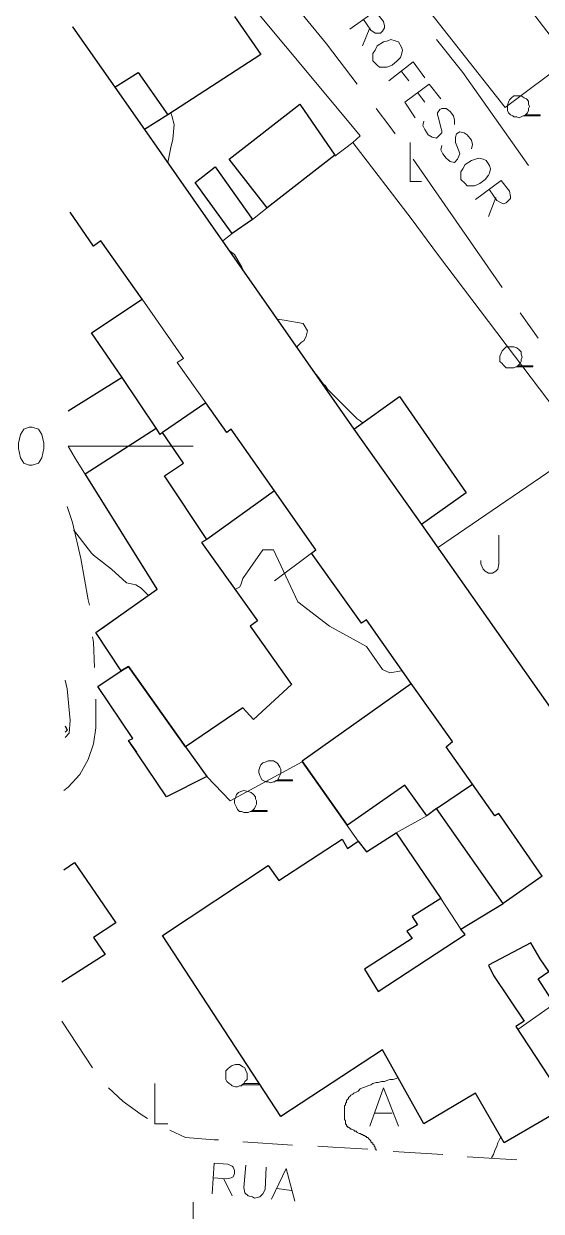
# Model space of a CAD drawing. Extents: x -2391 to 32076, y -11492 to 5852.
# Drawn here: x 4372.7 to 4414.1, y -953.5 to -858.5 of the extents above; entities that cross this region are included whole.
import ezdxf

# ---------------------------------------------------------------- set-up
doc = ezdxf.new("R2010")
doc.units = 0
doc.header["$LTSCALE"] = 7
for name, color, linetype in [('ALVE-CT', 3, 'CONTINUOUS'), ('PDF_A101 - EDIFICACAO', 7, 'CONTINUOUS'), ('PDF_A103 - PROJECAO_1', 7, 'CONTINUOUS'), ('PDF_A104 - PROJECAO_2', 7, 'CONTINUOUS'), ('PDF_A105 - PROJECAO_3', 7, 'CONTINUOUS'), ('PDF_A124 - MURO', 7, 'CONTINUOUS'), ('PDF_A133 - CANTEIRO_JARDIM_ESTUFA', 7, 'CONTINUOUS'), ('PDF_C301 - MEIO_FIO_2D', 7, 'CONTINUOUS'), ('PDF_C305 - VIA_SEM_MEIO_FIO_2D', 7, 'CONTINUOUS'), ('PDF_C307 - TXT_NOME_LOGRADOURO', 7, 'CONTINUOUS'), ('PDF_F601 - LIMITE_VEGETACAO', 7, 'CONTINUOUS'), ('PDF_F602 - ARVORE_ISOLADA', 7, 'CONTINUOUS'), ('PDF_F604 - TXT_AGRUPAMENTO_ARVORE', 7, 'CONTINUOUS'), ('PDF_I903 - POSTE', 7, 'CONTINUOUS'), ('PDF_M1303 - MARCA_UTM_SAD', 7, 'CONTINUOUS'), ('PDF_M1305 - TXT_MALHA_UTM', 7, 'CONTINUOUS'), ('PDF_N1402 - CURVA_INTERMEDIARIA', 7, 'CONTINUOUS')]:
    doc.layers.add(name, color=color, linetype=linetype)

msp = doc.modelspace()

# ---------------------------------------------------------------- linework, layer by layer
at = {"layer": 'ALVE-CT'}
msp.add_circle((4550.796, -1271.53), 500, dxfattribs=at)
at = {"layer": 'PDF_A101 - EDIFICACAO', "lineweight": 30}
for points in [[(4389.596, -857.948), (4391.712, -860.996), (4384.262, -865.821), (4382.399, -867.007), (4399.163, -890.967), (4402.803, -888.342), (4408.137, -896.046), (4404.581, -898.586), (4421.175, -922.207)], [(4415.249, -937.024), (4413.894, -934.907), (4414.741, -934.314), (4414.064, -933.298), (4413.302, -932.028), (4409.915, -933.806), (4410.338, -934.653), (4412.794, -938.294), (4412.116, -938.717), (4416.265, -945.067), (4411.185, -948.03), (4408.899, -944.051), (4404.751, -946.506), (4401.449, -940.58), (4393.321, -945.913), (4383.839, -931.436), (4392.305, -925.848), (4393.152, -927.033), (4398.232, -923.731), (4398.655, -924.493), (4399.501, -923.901), (4400.179, -924.747), (4402.549, -923.223), (4406.105, -928.473), (4403.819, -929.912), (4404.243, -930.589), (4403.396, -931.097), (4403.819, -931.69), (4400.009, -934.145), (4401.11, -935.923), (4408.053, -931.351), (4407.714, -930.928), (4411.1, -928.896), (4405.767, -921.276), (4405.005, -921.869), (4403.227, -919.414), (4398.655, -922.631), (4395.014, -917.466), (4403.735, -911.286), (4400.179, -906.206), (4399.755, -906.46), (4395.776, -900.872), (4396.115, -900.618), (4392.813, -895.877), (4387.395, -899.772), (4386.971, -900.026), (4391.458, -906.291), (4390.866, -906.714), (4394.168, -911.371), (4391.12, -914.164), (4390.273, -913.233), (4385.701, -916.366), (4381.129, -909.931), (4380.537, -910.27), (4378.505, -907.222), (4383.415, -903.751), (4377.658, -894.522), (4383.331, -890.882), (4380.621, -886.818), (4376.304, -889.527)], [(4376.05, -914.672), (4376.219, -915.011), (4376.05, -915.18)], [(4375.965, -926.187), (4376.812, -925.594), (4380.113, -930.42), (4378.336, -931.605), (4379.267, -932.96), (4375.796, -935.161)]]:
    msp.add_lwpolyline(points, dxfattribs=at)
for points in [[(4397.639, -869.039), (4392.22, -873.272), (4389.173, -869.377), (4394.845, -864.975)], [(4391.035, -874.203), (4389.427, -875.304), (4386.463, -871.24), (4388.072, -869.97)], [(4385.701, -916.366), (4387.395, -918.736), (4384.177, -920.345), (4381.129, -915.858), (4381.468, -915.688), (4378.674, -911.54), (4380.537, -910.27), (4381.129, -909.931)]]:
    msp.add_lwpolyline(points, close=True, dxfattribs=at)
at = {"layer": 'PDF_A103 - PROJECAO_1', "lineweight": 30}
for points in [[(4376.642, -858.794), (4380.029, -863.62), (4381.891, -862.435), (4384.262, -865.821), (4382.399, -867.007), (4399.163, -890.967), (4404.581, -898.586), (4421.175, -922.207)], [(4414.233, -926.695), (4411.1, -928.896), (4405.767, -921.276), (4408.645, -919.329), (4406.529, -916.366), (4407.037, -915.942), (4403.735, -911.286), (4400.179, -906.206), (4399.755, -906.46), (4395.776, -900.872), (4396.115, -900.618), (4392.813, -895.877), (4387.395, -899.772), (4384.008, -894.692), (4385.532, -893.676), (4383.839, -891.221), (4383.669, -891.39), (4383.331, -890.882), (4380.621, -886.818), (4378.166, -883.262), (4382.23, -880.553), (4378.928, -875.896), (4378.336, -876.32), (4376.473, -873.61)]]:
    msp.add_lwpolyline(points, dxfattribs=at)
at = {"layer": 'PDF_A104 - PROJECAO_2', "lineweight": 30}
for points in [[(4376.642, -858.794), (4380.029, -863.62), (4382.399, -867.007), (4399.163, -890.967), (4404.581, -898.586), (4421.175, -922.207)], [(4414.233, -926.695), (4410.762, -921.7), (4410.423, -921.869), (4408.645, -919.329), (4406.529, -916.366), (4407.037, -915.942), (4403.735, -911.286), (4400.179, -906.206), (4399.755, -906.46), (4395.776, -900.872), (4396.115, -900.618), (4392.813, -895.877), (4389.342, -890.967), (4389.003, -891.221), (4387.31, -888.85), (4383.839, -891.221), (4383.669, -891.39), (4383.331, -890.882), (4380.621, -886.818), (4378.166, -883.262), (4382.23, -880.553), (4378.928, -875.896), (4378.336, -876.32), (4376.473, -873.61)]]:
    msp.add_lwpolyline(points, dxfattribs=at)
at = {"layer": 'PDF_A105 - PROJECAO_3', "lineweight": 9}
for points in [[(4376.642, -858.794), (4380.029, -863.62), (4382.399, -867.007), (4399.163, -890.967), (4404.581, -898.586), (4421.175, -922.207)], [(4414.233, -926.695), (4410.762, -921.7), (4410.423, -921.869), (4408.645, -919.329), (4406.529, -916.366), (4407.037, -915.942), (4403.735, -911.286), (4400.179, -906.206), (4399.755, -906.46), (4395.776, -900.872), (4396.115, -900.618), (4392.813, -895.877), (4389.342, -890.967), (4389.003, -891.221), (4387.31, -888.85), (4385.024, -885.633), (4385.532, -885.294), (4382.23, -880.553), (4378.928, -875.896), (4378.336, -876.32), (4376.473, -873.61)]]:
    msp.add_lwpolyline(points, dxfattribs=at)
at = {"layer": 'PDF_A124 - MURO', "lineweight": 9}
for points in [[(4376.812, -840.761), (4383.246, -847.788), (4398.909, -866.583), (4399.671, -867.515), (4399.078, -868.023), (4403.735, -874.118), (4405.936, -877.082), (4416.011, -890.374), (4417.366, -892.575)], [(4399.078, -868.023), (4397.639, -869.123)], [(4391.035, -874.203), (4392.22, -873.272)], [(4389.427, -875.304), (4388.665, -875.896)], [(4379.013, -906.883), (4383.415, -903.751), (4376.896, -893.337), (4376.304, -892.321)], [(4395.776, -900.872), (4392.813, -903.073)], [(4381.807, -916.789), (4381.129, -915.858), (4381.468, -915.688), (4378.674, -911.54), (4381.129, -909.931)], [(4387.395, -918.736), (4389.257, -920.684), (4395.014, -917.551), (4399.501, -923.901)], [(4402.549, -923.223), (4405.005, -921.869)], [(4406.105, -928.473), (4407.714, -930.928)], [(4415.164, -936.939), (4412.286, -938.971)]]:
    msp.add_lwpolyline(points, dxfattribs=at)
msp.add_lwpolyline([(4411.27, -865.229), (4399.671, -850.497), (4405.174, -846.857), (4416.35, -861.419)], close=True, dxfattribs=at)
at = {"layer": 'PDF_A133 - CANTEIRO_JARDIM_ESTUFA', "lineweight": 9}
for points in [[(4405.851, -900.449), (4417.366, -892.575)], [(4410.762, -899.433), (4410.762, -901.719), (4410.677, -902.142), (4410.508, -902.312), (4410.254, -902.481), (4409.915, -902.481), (4409.661, -902.312), (4409.492, -902.142), (4409.322, -901.719), (4409.322, -901.465)]]:
    msp.add_lwpolyline(points, dxfattribs=at)
at = {"layer": 'PDF_C301 - MEIO_FIO_2D', "lineweight": 9}
for points in [[(4378.251, -942.019), (4375.796, -938.294)], [(4382.653, -946.083), (4382.145, -945.744), (4380.706, -944.728), (4379.521, -943.627)], [(4388.326, -947.776), (4387.987, -947.776), (4385.701, -947.607), (4384.431, -947.014)], [(4394.252, -948.199), (4390.273, -947.945)], [(4400.263, -948.538), (4397.47, -948.369), (4396.284, -948.284)], [(4406.275, -948.961), (4402.295, -948.707)], [(4412.201, -949.385), (4408.222, -949.131)]]:
    msp.add_lwpolyline(points, dxfattribs=at)
at = {"layer": 'PDF_C305 - VIA_SEM_MEIO_FIO_2D', "lineweight": 9}
for points in [[(4391.543, -853.63), (4391.712, -853.715), (4396.962, -860.149), (4399.417, -863.366)], [(4413.132, -869.885), (4407.883, -862.435), (4405.767, -859.81)], [(4400.941, -865.313), (4402.041, -866.753), (4402.465, -867.345)], [(4403.904, -869.377), (4411.016, -879.622)], [(4412.455, -881.654), (4413.894, -883.685)], [(4376.219, -897.147), (4376.642, -898.417), (4377.32, -901.296), (4377.912, -904.597), (4377.997, -905.021)], [(4378.251, -907.561), (4378.336, -907.984), (4378.42, -910.016)], [(4376.05, -915.604), (4376.388, -915.265), (4376.473, -914.249), (4376.219, -911.709), (4376.05, -911.032)], [(4378.505, -912.556), (4378.505, -914.842), (4378.336, -916.112), (4377.912, -917.382), (4377.235, -918.567), (4376.304, -919.583), (4375.965, -919.837)]]:
    msp.add_lwpolyline(points, dxfattribs=at)
at = {"layer": 'PDF_C307 - TXT_NOME_LOGRADOURO', "lineweight": 9}
for points in [[(4398.824, -858.964), (4400.856, -857.524), (4401.533, -858.371), (4401.618, -858.71), (4401.618, -858.879), (4401.449, -859.133), (4401.279, -859.302), (4401.025, -859.302), (4400.856, -859.302), (4400.517, -859.048), (4399.925, -858.202)], [(4400.433, -858.879), (4399.84, -860.318)], [(4401.957, -863.112), (4403.904, -861.588), (4404.835, -862.858)], [(4402.973, -862.35), (4403.565, -863.112)], [(4404.073, -866.075), (4403.227, -864.805), (4405.174, -863.366), (4406.105, -864.551)], [(4404.243, -864.043), (4404.835, -864.805)], [(4407.206, -866.583), (4407.206, -866.245), (4407.121, -865.906), (4406.867, -865.567), (4406.529, -865.313), (4406.19, -865.313), (4406.021, -865.398), (4405.851, -865.652), (4405.851, -865.821), (4405.936, -866.075), (4406.105, -866.837), (4406.19, -867.091), (4406.19, -867.261), (4406.021, -867.43), (4405.767, -867.684), (4405.428, -867.599), (4405.089, -867.43), (4404.835, -867.007), (4404.666, -866.668), (4404.751, -866.329)], [(4408.561, -868.531), (4408.645, -868.192), (4408.561, -867.853), (4408.222, -867.43), (4407.968, -867.261), (4407.629, -867.176), (4407.375, -867.345), (4407.291, -867.599), (4407.291, -867.769), (4407.291, -868.023), (4407.545, -868.7), (4407.629, -868.954), (4407.545, -869.123), (4407.46, -869.377), (4407.206, -869.631), (4406.867, -869.547), (4406.529, -869.293), (4406.275, -868.954), (4406.105, -868.615), (4406.19, -868.277)], [(4408.899, -872.595), (4410.931, -871.071), (4411.608, -871.917), (4411.693, -872.341), (4411.693, -872.51), (4411.524, -872.679), (4411.354, -872.849), (4411.1, -872.933), (4410.931, -872.849), (4410.592, -872.679), (4410, -871.833)], [(4410.508, -872.425), (4409.915, -873.949)], [(4387.818, -952.094), (4387.987, -949.639), (4389.088, -949.723), (4389.427, -949.893), (4389.511, -949.977), (4389.596, -950.231), (4389.596, -950.485), (4389.511, -950.739), (4389.342, -950.824), (4389.003, -950.908), (4387.903, -950.824)], [(4390.527, -949.808), (4390.358, -951.586), (4390.442, -952.009), (4390.696, -952.263), (4391.035, -952.348), (4391.204, -952.432), (4391.628, -952.348), (4391.882, -952.094), (4392.051, -951.755), (4392.136, -949.977)], [(4392.559, -952.517), (4393.744, -950.062), (4394.422, -952.686)], [(4388.749, -950.908), (4389.427, -952.263)], [(4392.982, -951.67), (4394.168, -951.84)]]:
    msp.add_lwpolyline(points, dxfattribs=at)
for points in [[(4402.719, -859.98), (4402.465, -859.895), (4402.126, -859.81), (4401.872, -859.895), (4401.533, -859.98), (4401.025, -860.318), (4400.856, -860.657), (4400.687, -860.911), (4400.687, -861.25), (4400.687, -861.504), (4401.025, -861.842), (4401.195, -862.012), (4401.533, -862.012), (4401.787, -862.012), (4402.211, -861.842), (4402.634, -861.504), (4402.888, -861.25), (4402.973, -860.996), (4403.057, -860.657), (4402.973, -860.403)], [(4409.746, -869.462), (4409.492, -869.377), (4409.153, -869.293), (4408.899, -869.377), (4408.561, -869.462), (4408.053, -869.801), (4407.883, -870.139), (4407.714, -870.393), (4407.714, -870.647), (4407.714, -870.986), (4408.053, -871.325), (4408.222, -871.494), (4408.561, -871.494), (4408.815, -871.494), (4409.238, -871.325), (4409.661, -870.986), (4409.915, -870.647), (4410, -870.478), (4410.084, -870.139), (4410, -869.885)]]:
    msp.add_lwpolyline(points, close=True, dxfattribs=at)
at = {"layer": 'PDF_F601 - LIMITE_VEGETACAO', "lineweight": 9}
for points in [[(4400.941, -948.623), (4400.941, -948.538), (4400.856, -948.538), (4400.856, -948.453), (4400.856, -948.369), (4400.771, -948.284), (4400.771, -948.199), (4400.687, -948.115), (4400.687, -948.03), (4400.602, -948.03), (4400.517, -947.945), (4400.517, -947.861), (4400.433, -947.776), (4400.348, -947.691), (4400.263, -947.607), (4400.179, -947.607), (4400.179, -947.522), (4400.094, -947.522), (4400.009, -947.437), (4399.925, -947.437), (4399.84, -947.353), (4399.755, -947.353), (4399.671, -947.268), (4399.586, -947.268), (4399.417, -947.183), (4399.332, -947.099), (4399.247, -947.099), (4399.163, -947.014), (4398.994, -946.929), (4398.909, -946.929), (4398.824, -946.845), (4398.74, -946.76), (4398.655, -946.76), (4398.655, -946.675), (4398.57, -946.675), (4398.57, -946.591), (4398.486, -946.506), (4398.486, -946.421), (4398.486, -946.337), (4398.486, -946.252), (4398.401, -946.167), (4398.401, -946.083), (4398.401, -945.913), (4398.401, -945.829), (4398.401, -945.744), (4398.401, -945.575), (4398.401, -945.49), (4398.401, -945.405), (4398.401, -945.321), (4398.401, -945.236), (4398.401, -945.151), (4398.401, -945.067), (4398.486, -944.982), (4398.486, -944.897), (4398.486, -944.813), (4398.57, -944.813), (4398.57, -944.728), (4398.57, -944.643), (4398.655, -944.559), (4398.74, -944.474), (4398.74, -944.389), (4398.824, -944.305), (4398.909, -944.22), (4399.078, -944.135), (4399.163, -944.051), (4399.332, -943.966), (4399.501, -943.881), (4399.671, -943.712), (4399.84, -943.627), (4400.094, -943.543), (4400.263, -943.458), (4400.517, -943.373), (4400.687, -943.289), (4400.941, -943.204), (4401.11, -943.204), (4401.364, -943.119), (4401.618, -943.119), (4401.787, -943.035), (4402.041, -942.95), (4402.295, -942.95), (4402.549, -942.865), (4402.719, -942.781)], [(4410.931, -947.522), (4410.846, -947.691), (4410.677, -948.03), (4410.592, -948.284), (4410.423, -948.623), (4410.338, -948.961), (4410.169, -949.215)]]:
    msp.add_lwpolyline(points, dxfattribs=at)
at = {"layer": 'PDF_F602 - ARVORE_ISOLADA', "lineweight": 9}
for points in [[(4412.878, -865.821), (4412.794, -865.906), (4412.709, -865.906), (4412.54, -865.991), (4412.37, -866.075), (4412.201, -865.991), (4411.947, -865.991), (4411.862, -865.906), (4411.693, -865.821), (4411.524, -865.652), (4411.439, -865.483), (4411.439, -865.229), (4411.439, -865.059), (4411.524, -864.805), (4411.608, -864.636), (4411.778, -864.467), (4411.947, -864.297), (4412.201, -864.297), (4412.54, -864.297), (4412.794, -864.467), (4412.963, -864.551), (4413.132, -864.721), (4413.132, -864.975), (4413.217, -865.144), (4413.132, -865.313), (4413.132, -865.483), (4413.048, -865.652), (4412.878, -865.821), (4412.794, -865.906), (4414.064, -865.906), (4414.064, -865.821)], [(4412.286, -885.887), (4412.201, -885.971), (4412.116, -885.971), (4411.947, -886.056), (4411.778, -886.056), (4411.608, -886.056), (4411.354, -886.056), (4411.27, -885.971), (4411.1, -885.802), (4411.016, -885.717), (4410.846, -885.548), (4410.846, -885.294), (4410.846, -885.125), (4410.931, -884.871), (4411.016, -884.701), (4411.185, -884.532), (4411.354, -884.363), (4411.608, -884.363), (4411.947, -884.363), (4412.201, -884.447), (4412.37, -884.617), (4412.54, -884.786), (4412.54, -884.955), (4412.624, -885.209), (4412.54, -885.379), (4412.54, -885.548), (4412.455, -885.717), (4412.286, -885.887), (4412.201, -885.971), (4413.471, -885.971), (4413.471, -885.887)], [(4393.067, -918.99), (4392.898, -919.075), (4392.813, -919.16), (4392.728, -919.16), (4392.474, -919.244), (4392.305, -919.16), (4392.136, -919.16), (4391.966, -919.075), (4391.797, -918.99), (4391.712, -918.821), (4391.628, -918.652), (4391.543, -918.398), (4391.543, -918.228), (4391.628, -917.974), (4391.712, -917.805), (4391.882, -917.636), (4392.136, -917.551), (4392.305, -917.466), (4392.728, -917.466), (4392.982, -917.636), (4393.067, -917.72), (4393.236, -917.974), (4393.321, -918.144), (4393.321, -918.313), (4393.321, -918.482), (4393.236, -918.652), (4393.152, -918.821), (4393.067, -918.99), (4392.898, -919.075), (4394.252, -919.075), (4394.252, -918.99)], [(4391.035, -921.446), (4390.95, -921.53), (4390.866, -921.53), (4390.696, -921.615), (4390.527, -921.615), (4390.358, -921.615), (4390.188, -921.53), (4390.019, -921.53), (4389.85, -921.361), (4389.765, -921.192), (4389.68, -921.022), (4389.596, -920.853), (4389.596, -920.599), (4389.68, -920.43), (4389.765, -920.176), (4389.934, -920.006), (4390.104, -919.922), (4390.358, -919.837), (4390.696, -919.922), (4390.95, -920.006), (4391.12, -920.176), (4391.289, -920.345), (4391.289, -920.514), (4391.374, -920.684), (4391.374, -920.938), (4391.289, -921.107), (4391.204, -921.276), (4391.035, -921.446), (4390.95, -921.53), (4392.22, -921.53), (4392.22, -921.446)], [(4390.358, -943.289), (4390.188, -943.373), (4390.188, -943.458), (4390.019, -943.458), (4389.85, -943.543), (4389.68, -943.543), (4389.427, -943.458), (4389.342, -943.373), (4389.173, -943.289), (4389.003, -943.119), (4388.919, -942.95), (4388.919, -942.696), (4388.919, -942.527), (4388.919, -942.273), (4389.088, -942.103), (4389.257, -941.934), (4389.427, -941.849), (4389.68, -941.765), (4390.019, -941.765), (4390.273, -941.934), (4390.442, -942.019), (4390.527, -942.273), (4390.612, -942.442), (4390.612, -942.611), (4390.612, -942.781), (4390.612, -942.95), (4390.442, -943.119), (4390.358, -943.289), (4390.188, -943.373), (4391.543, -943.373), (4391.543, -943.289)]]:
    msp.add_lwpolyline(points, close=True, dxfattribs=at)
at = {"layer": 'PDF_F604 - TXT_AGRUPAMENTO_ARVORE', "lineweight": 9}
for points in [[(4400.433, -946.675), (4401.533, -943.627), (4402.719, -946.675)], [(4400.856, -945.659), (4402.211, -945.659)]]:
    msp.add_lwpolyline(points, dxfattribs=at)
at = {"layer": 'PDF_I903 - POSTE', "lineweight": 9}
for points in [[(4404.581, -871.155), (4403.65, -871.155), (4403.65, -868.023)], [(4384.262, -946.506), (4383.246, -946.506), (4383.246, -943.289)], [(4387.225, -955.988), (4386.294, -955.988), (4386.294, -952.771)]]:
    msp.add_lwpolyline(points, dxfattribs=at)
at = {"layer": 'PDF_M1303 - MARCA_UTM_SAD', "lineweight": 9}
msp.add_lwpolyline([(4376.304, -892.321), (4386.294, -892.321)], dxfattribs=at)
at = {"layer": 'PDF_M1305 - TXT_MALHA_UTM', "lineweight": 9}
msp.add_lwpolyline([(4373.171, -890.797), (4372.748, -890.967), (4372.494, -891.39), (4372.324, -892.067), (4372.324, -892.491), (4372.494, -893.252), (4372.748, -893.676), (4373.171, -893.845), (4373.425, -893.845), (4373.933, -893.676), (4374.187, -893.252), (4374.356, -892.491), (4374.356, -892.067), (4374.187, -891.39), (4373.933, -890.967), (4373.425, -890.797)], close=True, dxfattribs=at)
at = {"layer": 'PDF_N1402 - CURVA_INTERMEDIARIA', "lineweight": 9}
for points in [[(4384.516, -865.652), (4384.601, -865.906), (4384.77, -866.583), (4384.685, -867.769), (4384.516, -868.446), (4384.262, -869.631)], [(4389.173, -876.658), (4389.596, -876.997), (4390.188, -878.013), (4390.442, -878.521)], [(4392.982, -882.162), (4393.575, -882.246), (4395.099, -882.5), (4395.438, -883.093), (4395.353, -883.516), (4395.184, -883.855), (4394.93, -884.024), (4394.591, -884.363)], [(4396.115, -886.564), (4396.284, -886.733), (4396.708, -887.326), (4396.877, -887.495), (4397.046, -887.749), (4399.163, -889.866), (4399.417, -890.12), (4399.671, -890.289), (4399.84, -890.459)], [(4382.738, -904.259), (4382.145, -903.666), (4381.722, -903.412), (4380.96, -903.243), (4379.775, -902.142), (4378.336, -901.042), (4378.166, -900.872), (4376.727, -899.01)], [(4402.973, -910.27), (4402.041, -910.439), (4401.449, -910.185), (4400.179, -908.323), (4397.216, -906.714), (4394.676, -904.767), (4392.728, -900.618), (4391.882, -900.618), (4390.273, -902.904), (4390.104, -903.412), (4390.019, -903.581), (4389.68, -903.751)]]:
    msp.add_lwpolyline(points, dxfattribs=at)

doc.saveas('drawing.dxf')
